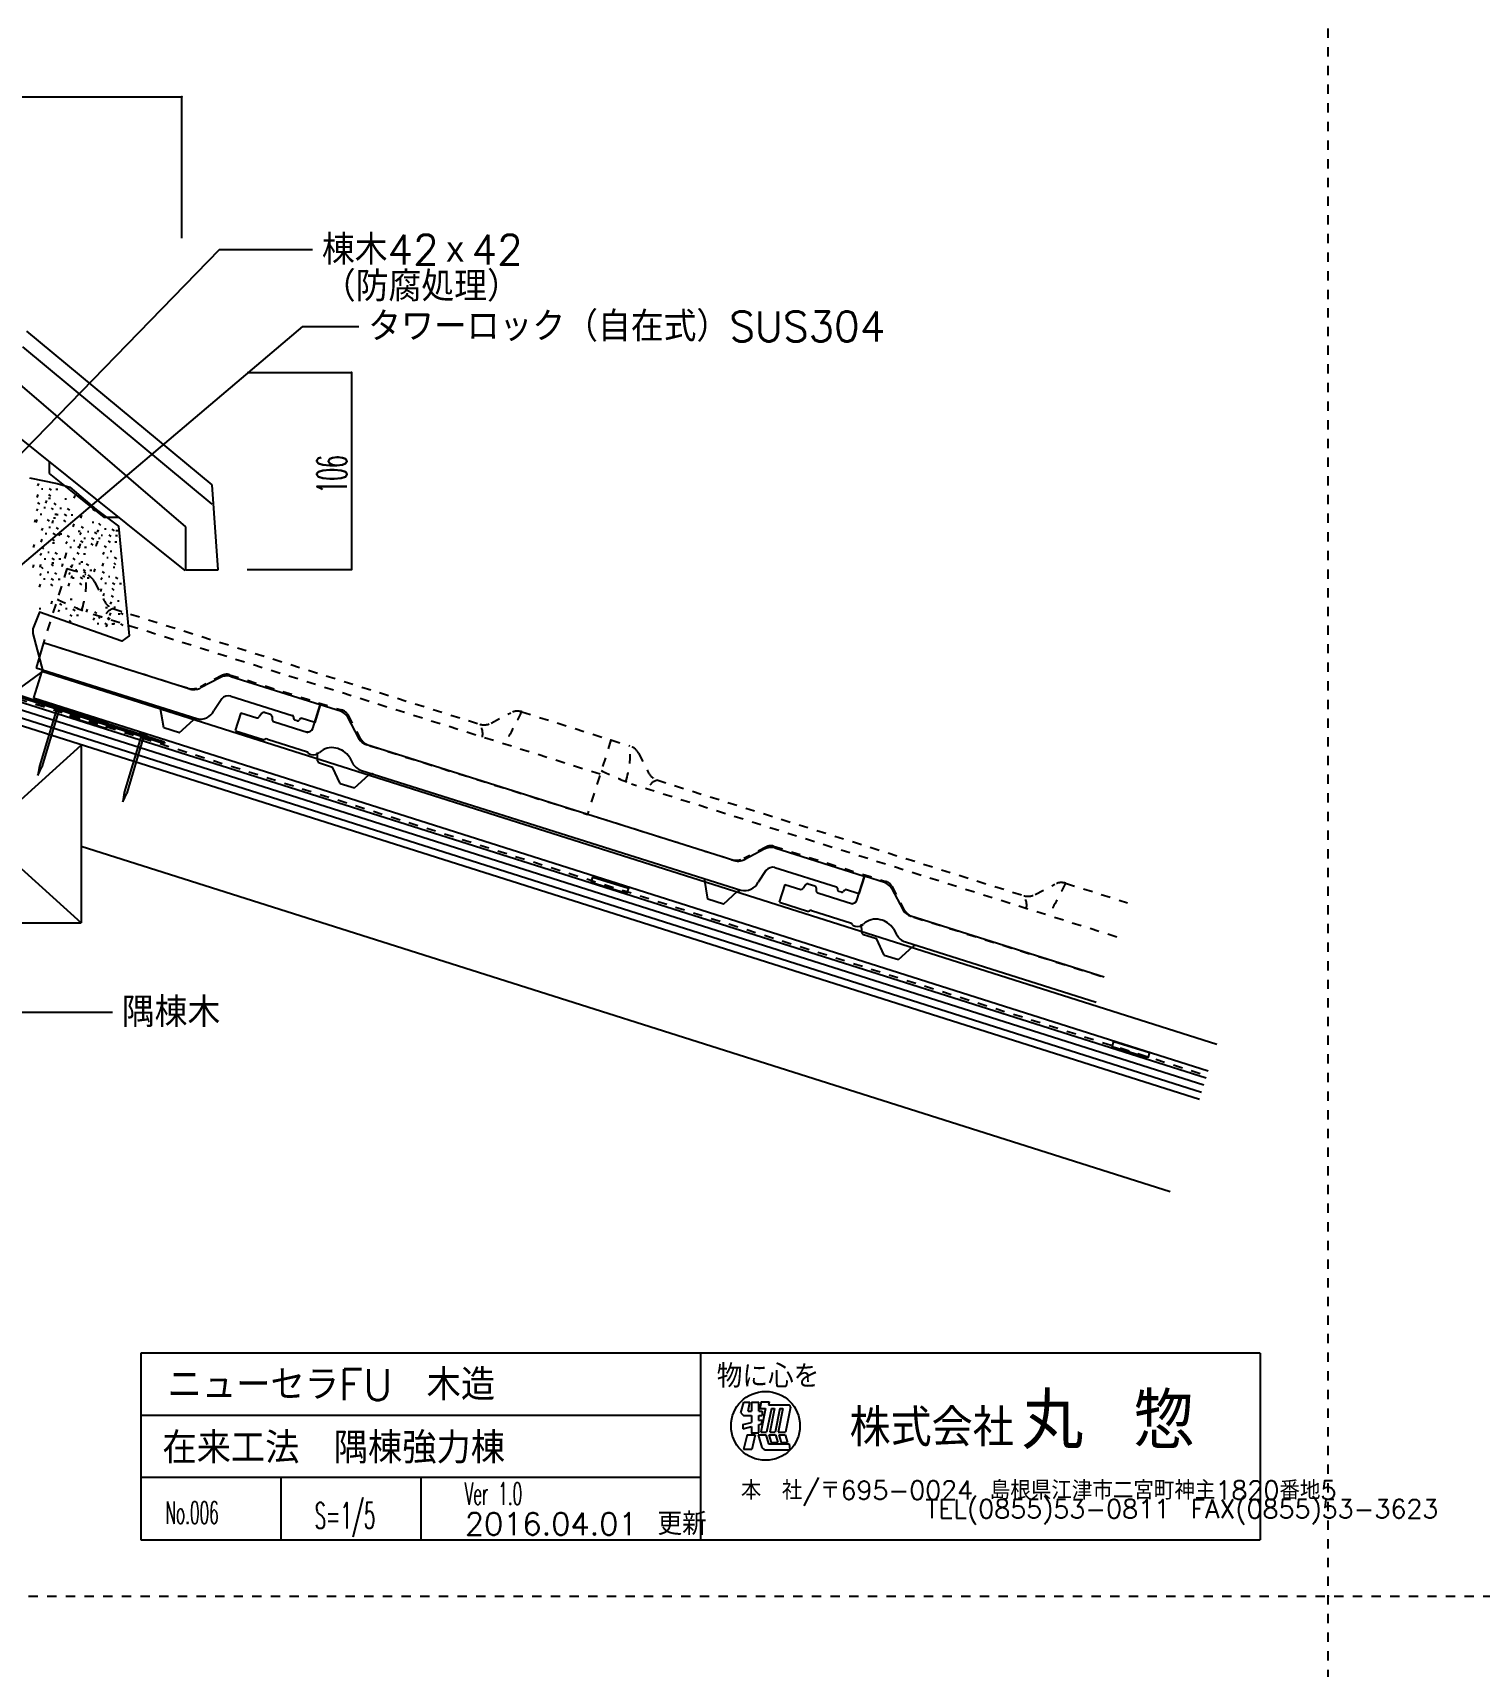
# Model space of a CAD drawing. Extents: x -1727 to 4652, y -2364 to 3340.
# Drawn here: x 2275 to 3051, y -38 to 838 of the extents above; entities that cross this region are included whole.
import ezdxf

# ---------------------------------------------------------------- set-up
doc = ezdxf.new("R2010")
doc.units = 0
doc.header["$LTSCALE"] = 5
doc.linetypes.add('DASHED2', pattern=[3, 2, -1])
doc.linetypes.add('DOT', pattern=[2, 1, -1])
for name, color, linetype in [('0-0', 7, 'CONTINUOUS'), ('0-1', 7, 'CONTINUOUS'), ('0-2', 7, 'CONTINUOUS'), ('0-3', 7, 'CONTINUOUS'), ('0-4', 7, 'CONTINUOUS'), ('0-A', 7, 'CONTINUOUS')]:
    doc.layers.add(name, color=color, linetype=linetype)
doc.styles.get("Standard").update_dxf_attribs({"font": 'txt.shx', "bigfont": 'extfont.shx'})

msp = doc.modelspace()

# ---------------------------------------------------------------- linework, layer by layer
at = {"layer": '0-0', "color": 7, "linetype": 'CONTINUOUS'}
for p, q in [((2933.494, 130.3427), (2333.494, 130.3427)), ((2333.494, 130.3427), (2333.494, 30.3427)), ((2633.494, 130.3427), (2633.494, 30.3427)), ((2933.494, 130.3427), (2933.494, 30.3427)), ((2633.494, 97.0093), (2333.494, 97.0093)), ((2655.1928, 98.3051), (2656.6706, 104.1209)), ((2655.1928, 98.3051), (2656.4886, 97.0226)), ((2656.4886, 97.0226), (2660.848, 97.0226)), ((2656.6706, 104.1209), (2660.0144, 104.1209)), ((2659.0305, 99.2847), (2660.0144, 104.1209)), ((2659.0305, 99.2847), (2660.848, 99.2847)), ((2660.848, 104.1209), (2660.848, 99.2847)), ((2660.848, 104.1209), (2664.7092, 104.1209)), ((2660.848, 97.0226), (2660.848, 93.263)), ((2664.7092, 99.2847), (2664.7092, 104.1209)), ((2664.7092, 99.2847), (2666.525, 99.2847)), ((2664.7092, 94.2488), (2664.7092, 97.0226)), ((2664.7092, 97.0226), (2666.525, 97.0226)), ((2666.0739, 104.2594), (2665.3422, 100.6628)), ((2665.3422, 100.6628), (2668.4007, 100.6628)), ((2668.4007, 100.6628), (2665.8288, 88.0206)), ((2666.0739, 104.2594), (2670.3013, 104.2594)), ((2666.525, 99.2847), (2666.525, 97.0226)), ((2671.4739, 100.6628), (2668.902, 88.0206)), ((2670.3013, 104.2594), (2669.961, 102.5869)), ((2669.961, 102.5869), (2681.1117, 102.5869)), ((2673.159, 100.6628), (2670.5871, 88.0206)), ((2671.4739, 100.6628), (2673.159, 100.6628)), ((2676.0054, 100.6628), (2673.4335, 88.0206)), ((2677.7063, 100.6628), (2675.1344, 88.0206)), ((2676.0054, 100.6628), (2677.7063, 100.6628)), ((2681.753, 101.5032), (2679.0101, 88.0206)), ((2656.1415, 92.0613), (2660.848, 93.263)), ((2656.1415, 92.0613), (2656.1415, 89.8755)), ((2656.1415, 89.8755), (2660.848, 91.0772)), ((2660.614, 87.6186), (2664.7092, 87.6186)), ((2660.848, 91.0772), (2660.848, 87.5406)), ((2664.7092, 94.2488), (2666.2924, 94.6531)), ((2664.7092, 92.063), (2665.9684, 92.3845)), ((2664.7092, 87.6186), (2664.7092, 92.063)), ((2665.8288, 88.0206), (2668.902, 88.0206)), ((2666.2924, 94.6531), (2665.9684, 92.3845)), ((2670.5871, 88.0206), (2673.4335, 88.0206)), ((2675.1344, 88.0206), (2679.0101, 88.0206)), ((2658.4608, 86.5179), (2656.6265, 78.7787)), ((2658.4608, 86.5179), (2662.8707, 86.5179)), ((2662.8707, 86.5179), (2661.0364, 78.7787)), ((2664.4024, 86.5179), (2666.3147, 79.8227)), ((2664.4024, 86.5179), (2668.5004, 86.5179)), ((2668.5004, 86.5179), (2669.9773, 81.8024)), ((2669.9773, 81.8024), (2680.9892, 81.8024)), ((2670.0645, 86.5179), (2671.3271, 82.4863)), ((2670.0645, 86.5179), (2673.6511, 86.5179)), ((2671.3271, 82.4863), (2674.9138, 82.4863)), ((2673.6511, 86.5179), (2674.9138, 82.4863)), ((2675.4347, 86.5179), (2676.6974, 82.4863)), ((2675.4347, 86.5179), (2678.8814, 86.5179)), ((2676.6974, 82.4863), (2680.1441, 82.4863)), ((2678.8814, 86.5179), (2680.1441, 82.4863)), ((2680.9892, 81.8024), (2681.3276, 78.5987)), ((2661.0364, 78.7787), (2656.6265, 78.7787)), ((2668.966, 78.5987), (2681.3276, 78.5987)), ((2633.494, 63.676), (2333.494, 63.676)), ((2408.494, 63.676), (2408.494, 30.3427)), ((2483.494, 63.676), (2483.494, 30.3427)), ((2333.494, 30.3427), (2933.494, 30.3427))]:
    msp.add_line(p, q, dxfattribs=at)
msp.add_circle((2668.3491, 91.3979), 18.4473, dxfattribs=at)
for centre, radius, start, end in [((2680.2195, 101.3273), 1.5436, 6.5455, 54.6882), ((2668.6165, 81.3252), 2.7488, 213.1353, 277.3045)]:
    msp.add_arc(centre, radius, start, end, dxfattribs=at)
at = {"layer": '0-0', "color": 7}
msp.add_point((2970, 0), dxfattribs=at)
at = {"layer": '0-1', "color": 7, "linetype": 'CONTINUOUS'}
for p, q in [((2278.6114, 596.6479), (2278.0113, 595.5224)), ((2277.9155, 589.2803), (2278.3656, 590.856)), ((2280.0991, 593.7869), (2280.9244, 593.787)), ((2282.4926, 586.0921), (2282.9426, 587.6678)), ((2284.9553, 588.6865), (2283.9048, 588.6864)), ((2285.0771, 589.9317), (2284.0266, 590.832)), ((2284.1964, 593.9998), (2285.397, 593.1745)), ((2288.9542, 593.4854), (2287.9038, 593.4853)), ((2293.632, 588.3873), (2292.5815, 588.3872)), ((2297.7515, 588.7848), (2298.2016, 590.3605)), ((2278.013, 583.1841), (2277.4129, 582.0586)), ((2279.3279, 585.6592), (2278.2774, 586.5595)), ((2279.5007, 580.3231), (2280.326, 580.3232)), ((2281.3959, 583.8236), (2282.2213, 583.8237)), ((2285.2573, 583.573), (2286.4578, 582.7478)), ((2287.648, 578.2147), (2286.5976, 578.2146)), ((2288.0046, 585.36), (2286.9541, 586.2603)), ((2288.3558, 580.0216), (2287.3054, 580.0215)), ((2288.1773, 580.0239), (2289.0027, 580.024)), ((2290.0726, 583.5244), (2290.898, 583.5245)), ((2292.2747, 580.2367), (2293.4752, 579.4115)), ((2293.9339, 583.2738), (2295.1345, 582.4486)), ((2297.0325, 579.7224), (2295.9821, 579.7223)), ((2301.2528, 578.21), (2301.7028, 579.7857)), ((2307.5337, 582.9295), (2308.7342, 582.1043)), ((2276.5086, 575.9194), (2276.9587, 577.4951)), ((2277.3171, 575.8164), (2277.7672, 577.3922)), ((2280.7058, 572.7122), (2280.1057, 571.5867)), ((2282.1934, 569.8512), (2283.0188, 569.8513)), ((2284.4787, 576.4679), (2283.4282, 577.3682)), ((2284.0887, 573.3517), (2284.9141, 573.3518)), ((2285.9938, 575.5173), (2286.4439, 577.093)), ((2286.2908, 570.0641), (2287.4913, 569.2389)), ((2287.95, 573.1011), (2289.1506, 572.2759)), ((2289.6733, 568.7387), (2290.1233, 570.3144)), ((2291.0486, 569.5497), (2289.9982, 569.5496)), ((2293.1554, 576.1687), (2292.1049, 577.069)), ((2297.1531, 573.5258), (2297.6032, 575.1015)), ((2300.8127, 571.034), (2299.7622, 571.0339)), ((2301.3503, 570.3187), (2300.7502, 569.1932)), ((2302.6652, 572.7938), (2301.6147, 573.6941)), ((2304.7332, 570.9582), (2305.5586, 570.9582)), ((2308.2926, 575.8211), (2307.2421, 575.821)), ((2308.5945, 570.7076), (2309.7951, 569.8823)), ((2310.6254, 571.8147), (2310.0252, 570.6891)), ((2311.9403, 574.2898), (2310.8897, 575.1901)), ((2314.0083, 572.4542), (2314.8336, 572.4542)), ((2317.8696, 572.2036), (2319.0702, 571.3783)), ((2320.0639, 571.4538), (2321.7146, 571.454)), ((2275.9102, 562.4556), (2276.3603, 564.0313)), ((2280.0099, 565.3446), (2280.4599, 566.9203)), ((2281.4223, 561.7236), (2280.3718, 562.6238)), ((2287.0497, 564.7508), (2285.9992, 564.7508)), ((2287.1715, 565.9961), (2286.121, 566.8964)), ((2293.8704, 565.5315), (2293.2703, 564.406)), ((2295.1853, 568.0067), (2294.1348, 568.907)), ((2295.358, 562.6705), (2296.1834, 562.6706)), ((2297.2533, 566.171), (2298.0787, 566.1711)), ((2299.4554, 562.8834), (2300.6559, 562.0582)), ((2300.6544, 562.951), (2301.1044, 564.5267)), ((2301.1146, 565.9204), (2302.3152, 565.0952)), ((2302.8379, 567.4577), (2303.6633, 567.4578)), ((2304.2132, 562.369), (2303.1628, 562.3689)), ((2307.816, 563.6025), (2306.7655, 564.5028)), ((2306.9353, 567.6705), (2308.1358, 566.8453)), ((2309.4202, 563.054), (2309.8702, 564.6297)), ((2309.9295, 564.447), (2310.3795, 566.0227)), ((2311.6931, 567.1561), (2310.6427, 567.156)), ((2312.113, 568.9537), (2312.9384, 568.9537)), ((2314.9322, 562.322), (2313.8817, 563.2222)), ((2317.0911, 565.0985), (2316.0406, 565.9988)), ((2316.2103, 569.1665), (2317.4109, 568.3413)), ((2320.5596, 565.3492), (2319.5091, 565.3491)), ((2320.9682, 568.6521), (2319.9177, 568.652)), ((2275.6111, 551.6846), (2276.0611, 553.2603)), ((2279.4115, 551.8808), (2279.8615, 553.4565)), ((2280.1074, 559.2484), (2279.5073, 558.1229)), ((2281.595, 556.3874), (2282.4204, 556.3875)), ((2283.4903, 559.8879), (2284.3157, 559.888)), ((2286.5731, 552.5323), (2285.5226, 553.4326)), ((2285.6924, 556.6003), (2286.8929, 555.775)), ((2286.7505, 553.9798), (2285.7, 553.9797)), ((2287.3516, 559.6373), (2288.5522, 558.8121)), ((2290.4502, 556.0859), (2289.3998, 556.0858)), ((2291.1692, 552.2829), (2291.6193, 553.8586)), ((2292.6652, 556.4717), (2293.1153, 558.0474)), ((2293.1745, 558.1639), (2293.6246, 559.7396)), ((2296.6813, 551.5509), (2295.6307, 552.4512)), ((2296.8624, 553.2645), (2296.2622, 552.139)), ((2298.1773, 555.7397), (2297.1267, 556.6399)), ((2300.3361, 558.8154), (2299.2856, 559.7157)), ((2300.2453, 553.904), (2301.0706, 553.9041)), ((2302.3086, 554.5782), (2301.2582, 554.5781)), ((2303.8046, 558.7669), (2302.7542, 558.7668)), ((2304.1066, 553.6534), (2305.3072, 552.8282)), ((2312.9214, 552.4792), (2313.3715, 554.0549)), ((2313.6173, 559.8468), (2313.0172, 558.7213)), ((2315.105, 556.9858), (2315.9303, 556.9859)), ((2317.0002, 560.4863), (2317.8256, 560.4864)), ((2320.083, 553.1307), (2319.0325, 554.0309)), ((2319.2023, 557.1987), (2320.4029, 556.3734)), ((2279.8082, 548.4774), (2279.2081, 547.3519)), ((2281.1231, 550.9525), (2280.0726, 551.8528)), ((2281.2958, 545.6164), (2282.1212, 545.6165)), ((2283.1911, 549.1169), (2284.0165, 549.117)), ((2285.3932, 545.8292), (2286.5937, 545.004)), ((2287.0524, 548.8663), (2288.253, 548.041)), ((2290.151, 545.3149), (2289.1006, 545.3148)), ((2294.6705, 541.7081), (2295.1205, 543.2838)), ((2295.3664, 549.0758), (2294.7662, 547.9503)), ((2296.1665, 545.8969), (2296.6165, 547.4726)), ((2296.854, 546.2148), (2297.6794, 546.2149)), ((2298.35, 550.4035), (2299.1753, 550.4036)), ((2298.7493, 549.7153), (2299.5746, 549.7153)), ((2301.8321, 542.3596), (2300.7816, 543.2599)), ((2300.9513, 546.4276), (2302.1519, 545.6024)), ((2303.3281, 546.5484), (2302.2776, 547.4486)), ((2302.4473, 550.6164), (2303.6479, 549.7911)), ((2302.6106, 549.4647), (2303.8112, 548.6394)), ((2305.7092, 545.9132), (2304.6588, 545.9131)), ((2307.2052, 550.102), (2306.1547, 550.1019)), ((2308.421, 549.3524), (2308.8711, 550.9281)), ((2312.6182, 546.1452), (2312.018, 545.0197)), ((2313.933, 548.6203), (2312.8825, 549.5206)), ((2314.1058, 543.2842), (2314.9311, 543.2843)), ((2316.0011, 546.7847), (2316.8264, 546.7848)), ((2318.2031, 543.4971), (2319.4037, 542.6718)), ((2319.5604, 551.6476), (2318.51, 551.6475)), ((2319.8624, 546.5341), (2321.063, 545.7089)), ((2279.1123, 541.1097), (2279.5624, 542.6854)), ((2286.2739, 541.7612), (2285.2234, 542.6615)), ((2296.6239, 534.5321), (2295.5735, 534.532)), ((2311.9223, 538.7776), (2312.3723, 540.3533)), ((2313.3097, 536.4256), (2313.7598, 538.0013)), ((2318.8218, 535.6935), (2317.7712, 536.5938)), ((2319.0839, 539.429), (2318.0333, 540.3293)), ((2322.961, 542.9827), (2321.9105, 542.9826)), ((2279.869, 529.4457), (2278.8185, 529.4457)), ((2285.4845, 532.2368), (2285.9346, 533.8125)), ((2289.6817, 529.0297), (2289.0815, 527.9041)), ((2290.9966, 531.5048), (2289.946, 532.4051)), ((2293.0646, 529.6692), (2293.8899, 529.6692)), ((2295.2666, 526.3815), (2296.4672, 525.5563)), ((2296.9259, 529.4186), (2298.1265, 528.5933)), ((2300.0245, 525.8671), (2298.974, 525.867)), ((2304.3338, 527.7489), (2304.7839, 529.3246)), ((2309.8459, 527.0169), (2308.7954, 527.9171)), ((2311.1194, 524.2755), (2311.5694, 525.8512)), ((2315.4733, 530.0441), (2314.4228, 530.044)), ((2316.811, 525.8508), (2317.261, 527.4265)), ((2317.5069, 533.2184), (2316.9067, 532.0929)), ((2318.9945, 530.3574), (2319.8199, 530.3575)), ((2320.8898, 533.8579), (2321.7151, 533.858)), ((2322.2588, 526.5707), (2321.2083, 526.5706)), ((2323.9726, 526.5022), (2322.9221, 527.4025)), ((2296.1474, 522.3135), (2295.0969, 523.2138)), ((2308.531, 524.5417), (2307.9309, 523.4162)), ((2310.0186, 521.6807), (2310.844, 521.6808)), ((2311.9139, 525.1812), (2312.7393, 525.1813)), ((2314.116, 521.8936), (2315.3165, 521.0683)), ((2315.3165, 521.0683), (2314.7164, 519.9428)), ((2316.6314, 523.5435), (2315.5809, 524.4437)), ((2315.7752, 524.9306), (2316.9758, 524.1054)), ((2318.8738, 521.3792), (2317.8234, 521.3791)), ((2318.6994, 521.7078), (2319.5248, 521.7079)), ((2322.5608, 521.4572), (2323.7613, 520.632))]:
    msp.add_line(p, q, dxfattribs=at)
at = {"layer": '0-1', "color": 3, "linetype": 'CONTINUOUS'}
for p, q in [((2280.3305, 496.1458), (2275.789, 481.8498)), ((2280.3305, 496.1458), (2910.2686, 296.0308)), ((2275.789, 481.8498), (2905.7272, 281.7348))]:
    msp.add_line(p, q, dxfattribs=at)
at = {"layer": '0-1', "color": 7, "linetype": 'DOT'}
msp.add_line((2248.4089, 487.4672), (2904.9657, 279.2914), dxfattribs=at)
at = {"layer": '0-1', "color": 6, "linetype": 'CONTINUOUS'}
for p, q in [((2345.8653, 457.1284), (2255.8267, 486.0094)), ((2346.1706, 458.0803), (2256.1173, 486.9662)), ((2346.1706, 458.0803), (2345.8653, 457.1284))]:
    msp.add_line(p, q, dxfattribs=at)
at = {"layer": '0-1', "color": 4, "linetype": 'CONTINUOUS'}
for p, q in [((2287.9442, 474.8176), (2279.0437, 445.1232)), ((2289.2845, 474.4156), (2280.384, 444.7211)), ((2333.3795, 460.7), (2324.479, 431.0046)), ((2334.7198, 460.297), (2325.8193, 430.6025)), ((2279.0437, 445.1232), (2278.2787, 440.1324)), ((2278.2787, 440.1324), (2280.384, 444.7211)), ((2324.479, 431.0046), (2323.714, 426.0138)), ((2323.714, 426.0138), (2325.8193, 430.6025))]:
    msp.add_line(p, q, dxfattribs=at)
at = {"layer": '0-1', "color": 4, "linetype": 'DASHED2'}
for p, q in [((2286.889, 477.2212), (2287.9442, 474.8176)), ((2286.889, 477.2212), (2291.4866, 475.8427)), ((2289.2845, 474.4156), (2291.4866, 475.8427)), ((2332.3253, 463.1026), (2336.9229, 461.7241)), ((2332.3253, 463.1026), (2333.3795, 460.7)), ((2334.7198, 460.297), (2336.9229, 461.7241))]:
    msp.add_line(p, q, dxfattribs=at)
at = {"layer": '0-1', "color": 7, "linetype": 'CONTINUOUS'}
msp.add_lwpolyline([(2273.7841, 599.7134), (2288.5961, 596.7578), (2295.3396, 594.8057), (2309.5363, 582.7385), (2321.3522, 573.8799), (2327.1684, 515.0782), (2323.2313, 512.1594), (2279.0711, 527.7799), (2275.5308, 518.7186), (2275.4351, 516.344), (2280.8267, 496.0814), (2268.8482, 487.2972), (2258.3346, 486.4761)], dxfattribs=at)
for points in [[(2314.6477, 465.3968), (2295.5732, 471.4105), (2296.4753, 474.2716), (2315.5498, 468.258), (2314.6477, 465.3968)], [(2593.9001, 376.8178), (2574.8256, 382.8315), (2575.7276, 385.6927), (2594.8021, 379.679), (2593.9001, 376.8178)], [(2873.3311, 288.6856), (2854.2566, 294.6992), (2855.1587, 297.5604), (2874.2332, 291.5467), (2873.3311, 288.6856)]]:
    msp.add_lwpolyline(points, close=True, dxfattribs=at)
at = {"layer": '0-2', "color": 2, "linetype": 'CONTINUOUS'}
for p, q in [((2371.6392, 596.0462), (2272.3262, 678.4252)), ((2371.6392, 585.7262), (2270.1352, 669.9232)), ((2268.6012, 649.7842), (2357.3982, 573.4942)), ((2262.1582, 626.1732), (2357.0862, 550.0272)), ((2284.2952, 608.4162), (2284.2952, 602.0072)), ((2284.2942, 602.0072), (2313.7032, 578.4162)), ((2374.8982, 550.4162), (2371.6392, 596.0462)), ((2321.6942, 578.4162), (2313.7032, 578.4162)), ((2357.3982, 573.4942), (2357.3982, 550.4162)), ((2357.3982, 550.4162), (2374.8982, 550.4162)), ((2281.2136, 511.2311), (2277.207, 497.8162)), ((2359.6671, 486.5013), (2281.2136, 511.2311)), ((2277.207, 497.8162), (2363.4129, 470.6427)), ((2375.8399, 492.5578), (2365.4923, 487.1247)), ((2381.6644, 493.2723), (2429.5844, 478.1671)), ((2381.6696, 482.7573), (2414.6369, 472.3655)), ((2345.6585, 465.7401), (2343.8075, 476.9061)), ((2376.7955, 481.2113), (2372.627, 474.7962)), ((2386.99, 473.6878), (2384.0183, 464.2603)), ((2386.99, 473.6878), (2395.5781, 470.9807)), ((2398.2345, 473.6239), (2396.851, 471.5155)), ((2399.5466, 474.0327), (2402.9885, 472.9478)), ((2425.6187, 465.3478), (2429.6358, 478.0918)), ((2429.6175, 478.0534), (2426.6378, 468.6007)), ((2440.9426, 474.5278), (2429.6358, 478.0918)), ((2354.0755, 463.087), (2345.6585, 465.7401)), ((2354.0058, 463.0231), (2361.6157, 469.9985)), ((2403.8141, 471.8651), (2403.7766, 470.4396)), ((2404.6188, 469.1328), (2423.2105, 463.2724)), ((2415.2352, 471.6423), (2415.2235, 470.9278)), ((2417.3189, 469.4672), (2415.9552, 469.897)), ((2418.814, 470.4463), (2418.459, 469.9079)), ((2426.6378, 468.6007), (2419.4608, 470.863)), ((2444.1295, 471.7078), (2450.3444, 459.8393)), ((2384.1583, 464.1256), (2399.0798, 459.4222)), ((2401.2589, 459.6817), (2422.7267, 452.9147)), ((2651.406, 394.5627), (2454.5533, 456.6139)), ((2428.2222, 447.9846), (2428.1607, 452.4226)), ((2429.1443, 446.8781), (2436.2192, 444.6479)), ((2445.2269, 449.9635), (2446.9302, 446.806)), ((2440.3053, 435.8396), (2436.2192, 444.6479)), ((2447.8949, 433.4472), (2455.6354, 440.4775)), ((2451.6407, 442.8541), (2655.1517, 378.7041)), ((2440.3053, 435.8396), (2447.8949, 433.4472)), ((2667.5787, 400.6193), (2657.2311, 395.1861)), ((2673.4033, 401.3337), (2721.3233, 386.2286)), ((2668.5344, 389.2728), (2664.3658, 382.8577)), ((2673.4085, 390.8187), (2706.3758, 380.4269)), ((2717.3392, 373.3708), (2721.3563, 386.1148)), ((2721.3563, 386.1148), (2718.3767, 376.6622)), ((2732.663, 382.5508), (2721.3563, 386.1148)), ((2637.3974, 373.8016), (2635.5464, 384.9676)), ((2645.7446, 371.0846), (2653.3546, 378.06)), ((2678.7105, 381.7108), (2675.7387, 372.2832)), ((2678.7105, 381.7108), (2687.2985, 379.0037)), ((2689.9549, 381.6469), (2688.5714, 379.5385)), ((2691.267, 382.0557), (2694.709, 380.9707)), ((2695.5345, 379.8881), (2695.4971, 378.4625)), ((2696.3393, 377.1558), (2714.931, 371.2954)), ((2706.9741, 379.7038), (2706.9624, 378.9892)), ((2709.0577, 377.5286), (2707.6941, 377.9585)), ((2710.5528, 378.5077), (2710.1979, 377.9693)), ((2718.3767, 376.6622), (2711.1997, 378.9245)), ((2735.8499, 379.7307), (2742.0649, 367.8623)), ((2645.8143, 371.1484), (2637.3974, 373.8016)), ((2675.8788, 372.1486), (2690.8002, 367.4451)), ((2692.9794, 367.7047), (2714.4471, 360.9377)), ((2719.9426, 356.0075), (2719.8812, 360.4456)), ((2849.8798, 331.9786), (2746.2737, 364.6369)), ((2720.8648, 354.901), (2727.9397, 352.6709)), ((2732.0257, 343.8626), (2727.9397, 352.6709)), ((2736.9474, 357.9864), (2738.6507, 354.829)), ((2743.3612, 350.8771), (2845.6712, 318.6273)), ((2732.0257, 343.8626), (2739.6153, 341.4702)), ((2739.6153, 341.4702), (2747.3558, 348.5004))]:
    msp.add_line(p, q, dxfattribs=at)
at = {"layer": '0-2', "color": 2, "linetype": 'DOT'}
for p, q in [((2293.8046, 551.1538), (2281.2242, 511.2434)), ((2293.8046, 551.1538), (2303.9289, 547.9625)), ((2308.599, 544.0305), (2313.467, 534.6016)), ((2579.7504, 440.7977), (2304.906, 527.4331)), ((2318.3926, 529.6735), (2515.0292, 467.6904)), ((2358.467, 486.8953), (2281.2242, 511.2434)), ((2377.1701, 493.8569), (2365.144, 487.5954)), ((2381.0241, 494.1944), (2441.0165, 475.2838)), ((2521.3221, 468.2891), (2531.8112, 473.8116)), ((2537.6076, 474.3075), (2585.4699, 459.2205)), ((2444.4514, 472.6488), (2451.0908, 459.8969)), ((2456.2561, 456.0706), (2572.8883, 419.3062)), ((2585.4687, 459.2166), (2572.8883, 419.3062)), ((2585.4687, 459.2166), (2572.8883, 419.3062)), ((2585.4687, 459.2166), (2595.593, 456.0252)), ((2600.2631, 452.0932), (2605.1311, 442.6644)), ((2856.6666, 353.5093), (2596.5701, 435.4959)), ((2610.0567, 437.7362), (2806.6933, 375.7532)), ((2650.1311, 394.958), (2572.8883, 419.3062)), ((2668.8342, 401.9197), (2656.8081, 395.6582)), ((2672.6882, 402.2572), (2732.6806, 383.3466)), ((2736.1155, 380.7116), (2742.7549, 367.9597)), ((2812.9862, 376.3519), (2823.4753, 381.8744)), ((2829.2717, 382.3703), (2862.4658, 371.9069)), ((2747.9202, 364.1333), (2849.8842, 331.9926))]:
    msp.add_line(p, q, dxfattribs=at)
for centre, radius, start, end in [((2258.1199, 543.5721), 46.0189, 341.3334, 365.4745), ((2301.535, 540.3796), 7.9517, 27.331, 72.4796), ((2375.5513, 712.8551), 198.2717, 243.9707, 248.7532), ((2321.2345, 537.4604), 8.277, 200.2059, 249.4375), ((2320.3271, 522.8937), 6.8857, 103.6883, 166.5094), ((2379.5328, 489.0501), 5.3562, 73.8331, 116.1754), ((2360.8254, 496.5923), 9.9797, 256.3307, 295.6418), ((2439.8257, 470.1754), 5.2455, 28.1343, 76.8778), ((4477.9157, -550.9242), 2194.5149, 152.1487, 152.6602), ((2535.3264, 466.7783), 7.8628, 72.9804, 116.5554), ((2517.4851, 475.3153), 8.0056, 253.5671, 298.6392), ((2506.8869, 462.419), 9.8322, 350.0091, 392.0512), ((2459.2459, 465.5061), 9.8979, 214.521, 252.4187), ((2549.784, 451.6349), 46.0189, 341.3334, 365.4745), ((2593.1991, 448.4424), 7.9517, 27.331, 72.4796), ((2667.2154, 620.9178), 198.2717, 243.9707, 248.7532), ((2612.8986, 445.5232), 8.277, 200.2059, 249.4375), ((2611.9912, 430.9565), 6.8857, 103.6883, 166.5094), ((2652.4895, 404.655), 9.9797, 256.3307, 295.6418), ((2671.1969, 397.1128), 5.3562, 73.8331, 116.1754), ((2731.4898, 378.2381), 5.2455, 28.1343, 76.8778), ((4769.5798, -642.8615), 2194.5149, 152.1487, 152.6602), ((2826.9905, 374.8411), 7.8628, 72.9804, 116.5554), ((2750.91, 373.5689), 9.8979, 214.521, 252.4187), ((2809.1492, 383.3781), 8.0056, 253.5671, 298.6392), ((2798.551, 370.4818), 9.8322, 350.0091, 392.0512)]:
    msp.add_arc(centre, radius, start, end, dxfattribs=at)
at = {"layer": '0-2', "color": 2, "linetype": 'CONTINUOUS'}
for centre, radius, start, end in [((2379.6529, 485.5721), 7.9586, 75.3594, 118.6268), ((2361.7952, 494.0657), 7.8561, 254.2878, 280.8913), ((2361.7689, 494.2237), 8.0162, 280.8626, 297.6767), ((2380.5514, 477.8264), 5.0561, 77.222, 137.9734), ((2365.4313, 478.4972), 8.0916, 255.5949, 332.782), ((2399.2395, 472.7158), 1.3545, 77.2011, 137.8999), ((2437.4704, 467.3924), 7.9354, 30.1179, 64.052), ((2362.4647, 468.9392), 1.3576, 72.5893, 128.7082), ((2395.7747, 472.341), 1.3563, 261.8979, 322.5109), ((2402.47, 471.6975), 1.3545, 7.1085, 67.812), ((2405.1296, 470.3868), 1.354, 177.7664, 247.8381), ((2414.3346, 471.5277), 0.9079, 7.2495, 70.2), ((2416.4055, 470.9842), 1.1833, 182.7329, 247.531), ((2417.5278, 470.6218), 1.1734, 259.7413, 322.523), ((2419.5298, 469.8939), 0.9034, 77.1888, 140.3269), ((2423.0335, 466.1671), 2.712, 258.1919, 342.4153), ((2399.4629, 460.7595), 1.3912, 253.0651, 300.0088), ((2400.8546, 458.342), 1.3994, 73.2071, 119.863), ((2456.9559, 464.1079), 7.8698, 212.8478, 252.2236), ((2421.4914, 451.5528), 1.6842, 22.1735, 63.5029), ((2425.3898, 454.8084), 3.5119, 228.2455, 257.6474), ((2425.8929, 456.2538), 5.0383, 257.1321, 310.9809), ((2429.5626, 448.197), 1.3571, 189.0062, 252.4045), ((2435.6845, 445.8541), 9.2519, 75.4242, 134.5243), ((2435.8327, 443.7685), 11.2529, 33.4025, 78.8289), ((2454.0602, 450.5213), 8.0399, 207.5234, 252.4863), ((2457.1912, 438.2539), 2.7139, 72.5751, 124.9807), ((2653.534, 402.1271), 7.8561, 254.2878, 280.8913), ((2653.5077, 402.2852), 8.0162, 280.8626, 297.6767), ((2671.3917, 393.6335), 7.9586, 75.3594, 118.6268), ((2672.2902, 385.8878), 5.0561, 77.222, 137.9734), ((2654.2035, 377.0006), 1.3576, 72.5893, 128.7082), ((2657.1702, 386.5586), 8.0916, 255.5949, 332.782), ((2687.4952, 380.364), 1.3563, 261.8979, 322.5109), ((2690.96, 380.7387), 1.3545, 77.2011, 137.8999), ((2694.1904, 379.7204), 1.3545, 7.1085, 67.812), ((2696.8501, 378.4098), 1.354, 177.7664, 247.8381), ((2706.0734, 379.5892), 0.9079, 7.2495, 70.2), ((2708.1443, 379.0456), 1.1833, 182.7329, 247.531), ((2709.2667, 378.6833), 1.1734, 259.7413, 322.523), ((2711.2686, 377.9553), 0.9034, 77.1888, 140.3269), ((2729.1908, 375.4153), 7.9354, 30.1179, 64.052), ((2714.7539, 374.1901), 2.712, 258.1919, 342.4153), ((2691.1833, 368.7825), 1.3912, 253.0651, 300.0088), ((2692.5751, 366.365), 1.3994, 73.2071, 119.863), ((2713.2118, 359.5758), 1.6842, 22.1735, 63.5029), ((2717.1102, 362.8314), 3.5119, 228.2455, 257.6474), ((2717.6133, 364.2768), 5.0383, 257.1321, 310.9809), ((2727.405, 353.8771), 9.2519, 75.4242, 134.5243), ((2727.5532, 351.7915), 11.2529, 33.4025, 78.8289), ((2748.6764, 372.1309), 7.8698, 212.8478, 252.2236), ((2721.283, 356.22), 1.3571, 189.0062, 252.4045), ((2745.7806, 358.5443), 8.0399, 207.5234, 252.4863), ((2748.9117, 346.2768), 2.7139, 72.5751, 124.9807)]:
    msp.add_arc(centre, radius, start, end, dxfattribs=at)
at = {"layer": '0-3', "color": 7, "linetype": 'CONTINUOUS'}
for p, q in [((2140.3893, 804.0056), (2355.3893, 803.9861)), ((2355.3824, 728.2749), (2355.3893, 803.9861)), ((2390.3979, 656.2295), (2446.3876, 656.2033)), ((2446.3876, 656.2033), (2446.3382, 550.5362)), ((2390.3485, 550.5624), (2446.3382, 550.5362))]:
    msp.add_line(p, q, dxfattribs=at)
for points in [[(2258.6071, 601.6955), (2375.5265, 722.1361), (2425.5265, 722.1316)], [(2249.8592, 536.5379), (2420.3152, 680.952), (2450.3152, 680.952)], [(2248.7441, 378.7774), (2268.2289, 313.2378), (2318.2289, 313.2378)]]:
    msp.add_lwpolyline(points, dxfattribs=at)
at = {"layer": '0-3', "color": 7}
for p in [(2355.3893, 803.9861), (2446.3876, 656.2033), (2446.3382, 550.5362)]:
    msp.add_point(p, dxfattribs=at)
at = {"layer": '0-4', "color": 3, "linetype": 'CONTINUOUS'}
for p, q in [((2253.0515, 484.6249), (2904.5709, 278.0463)), ((2249.4246, 473.1861), (2900.944, 266.6075)), ((2250.6335, 476.999), (2902.153, 270.4205)), ((2251.8425, 480.812), (2903.3619, 274.2334)), ((2301.346, 456.4883), (2301.346, 361.0582)), ((2301.346, 402.1701), (2885.2268, 217.0378)), ((2196.346, 361.0582), (2301.346, 361.0582))]:
    msp.add_line(p, q, dxfattribs=at)
at = {"layer": '0-4', "color": 7, "linetype": 'CONTINUOUS'}
for p, q in [((2196.346, 361.0582), (2301.346, 456.4883)), ((2196.346, 456.4783), (2301.346, 361.0582))]:
    msp.add_line(p, q, dxfattribs=at)
at = {"layer": '0-A', "color": 7, "linetype": 'DOT'}
for p, q in [((2970, -2364.3434), (2970, 3340.4795)), ((-1726.8095, 0), (4652.0253, 0))]:
    msp.add_line(p, q, dxfattribs=at)

# ---------------------------------------------------------------- texts
at = {"layer": '0-0', "color": 7}
for s, height, p in [('ニューセラFU\u3000木造', 16.7, (2347.799, 105.1164)), ('物に心を', 12.5, (2642.1809, 111.7948)), ('丸 惣', 30, (2805.7443, 78.9816)), ('株式会社', 20, (2713.4231, 80.444)), ('在来工法\u3000隅棟強力棟', 16.7, (2344.9739, 71.2155)), ('本\u3000社/〒695-0024 島根県江津市二宮町神主1820番地5  ', 10, (2655.1157, 51.888)), ('\u3000\u3000\u3000\u3000\u3000\u3000\u3000\u3000\u3000TEL(0855)53-0811\u3000FAX(0855)53-3623', 10, (2655.1157, 41.888)), ('2016.04.01 更新', 12, (2507.1775, 32.8402))]:
    msp.add_text(s, height=height, dxfattribs=at).set_placement(p)
at = {"layer": '0-0', "color": 7, "width": 0.5}
for s, height, p in [('S=1/5', 14, (2426.6914, 36.309)), ('Ver 1.0', 12, (2507.0851, 49.0536)), ('No.006', 12, (2346.6458, 38.8711))]:
    msp.add_text(s, height=height, dxfattribs=at).set_placement(p)
at = {"layer": '0-3', "color": 7}
msp.add_text('棟木42ｘ42', height=16, rotation=359.9948, dxfattribs=at).set_placement((2430.5257, 714.1311))
for s, p in [('（防腐処理）', (2431.0307, 694.4463)), ('タワーロック（自在式）SUS304', (2455.3152, 672.952)), ('隅棟木', (2323.2289, 305.2378))]:
    msp.add_text(s, height=16, dxfattribs=at).set_placement(p)
at = {"layer": '0-3', "color": 7, "width": 0.5}
msp.add_text('106', height=16, rotation=89.9732, dxfattribs=at).set_placement((2443.8573, 591.3709))

doc.saveas('drawing.dxf')
